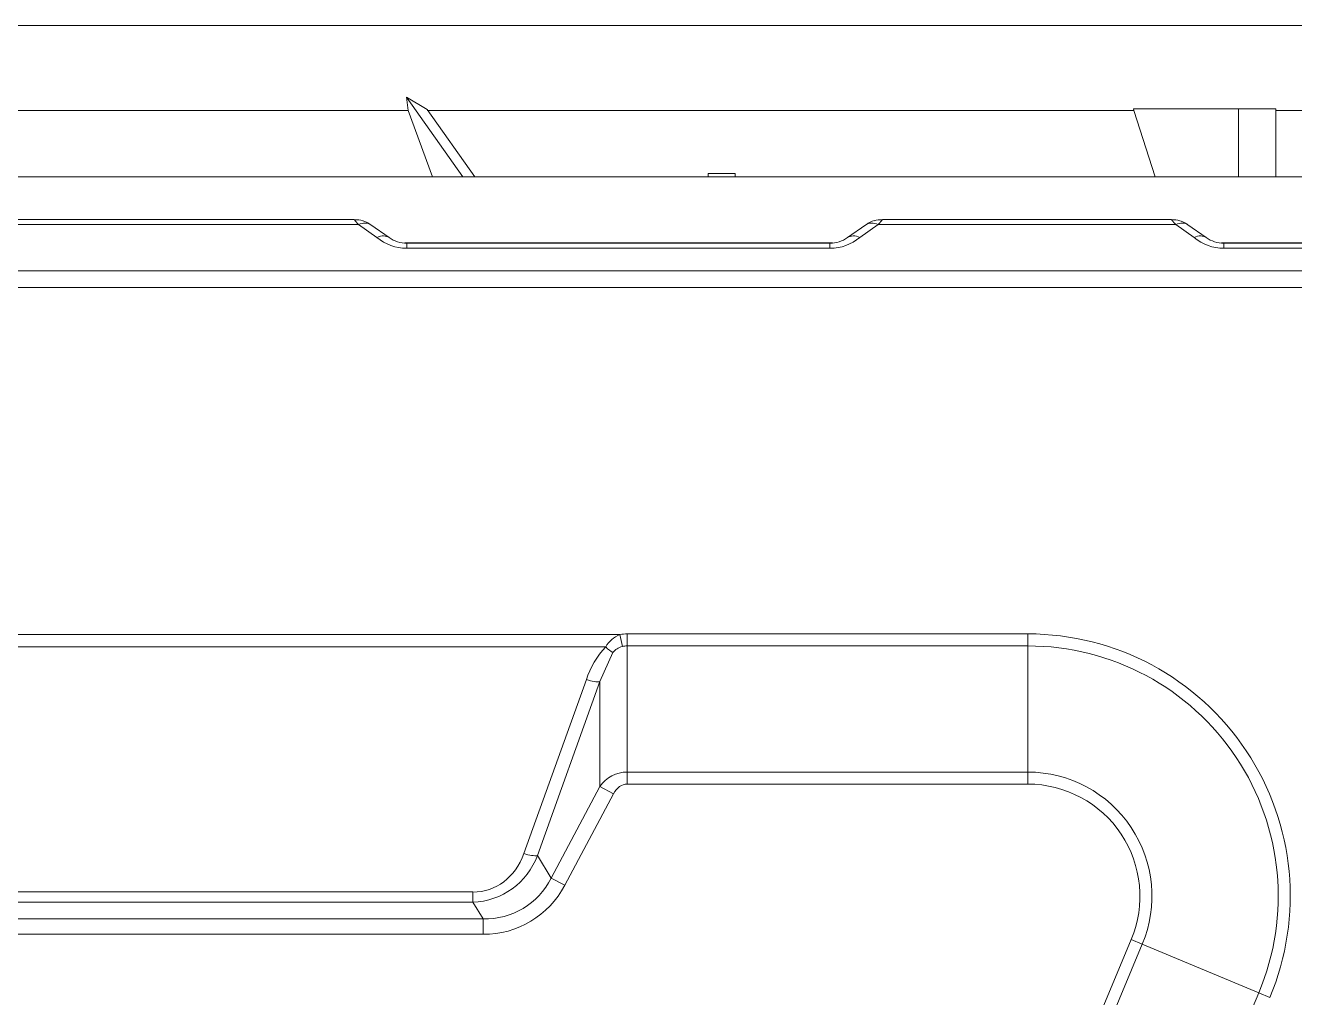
# Model space of a CAD drawing. Header units: millimetres. Extents: x 113490 to 142599, y -20467 to 115.
# Drawn here: x 134870.5 to 135243.3, y -6371.3 to -6085.7 of the extents above; entities that cross this region are included whole.
import ezdxf

# ---------------------------------------------------------------- set-up
doc = ezdxf.new("R2010")
doc.units = ezdxf.units.MM
doc.layers.add('DV1_0', color=7, linetype='Continuous')

msp = doc.modelspace()

# ---------------------------------------------------------------- linework, layer by layer
at = {"layer": 'DV1_0', "color": 7, "linetype": 'Continuous', "lineweight": 15}
for p, q in [((134404.76, -6085.69), (135335.76, -6085.69)), ((134982.41, -6106.81), (134988.51, -6110.43)), ((134982.41, -6106.81), (134982.9, -6110.72)), ((134998.94, -6130.18), (134982.41, -6106.81)), ((134982.9, -6110.72), (134757.62, -6110.72)), ((134982.9, -6110.72), (134990.1, -6130.18)), ((135002.47, -6130.18), (134988.51, -6110.43)), ((135196.02, -6110.72), (134988.54, -6110.72)), ((135195.96, -6110.18), (135196.02, -6110.72)), ((135195.96, -6110.18), (135226.79, -6110.18)), ((135196.02, -6110.72), (135202.32, -6130.18)), ((135226.79, -6110.18), (135237.81, -6110.18)), ((135226.79, -6110.18), (135226.79, -6130.18)), ((135237.81, -6110.18), (135237.81, -6130.18)), ((135324.42, -6110.72), (135237.81, -6110.72)), ((135367.6, -6130.18), (134373.69, -6130.18)), ((135071, -6129.18), (135079, -6129.18)), ((135071, -6129.18), (135071, -6130.18)), ((135079, -6130.18), (135079, -6129.18)), ((134967.04, -6142.68), (134767.48, -6142.68)), ((135207.04, -6142.68), (135122.28, -6142.68)), ((134971.95, -6144.28), (134971.71, -6144.11)), ((134977.34, -6148.05), (134971.95, -6144.28)), ((135117.37, -6144.28), (135111.99, -6148.05)), ((135117.61, -6144.11), (135117.37, -6144.28)), ((135211.71, -6144.11), (135211.95, -6144.28)), ((135211.95, -6144.28), (135217.34, -6148.05)), ((135106.82, -6149.68), (134982.5, -6149.68)), ((135222.5, -6149.68), (135339.26, -6149.68))]:
    msp.add_line(p, q, dxfattribs=at)
at = {"layer": 'DV1_0', "color": 7, "linetype": 'Continuous', "lineweight": 20}
for p, q in [((134968.37, -6144.22), (134766.15, -6144.22)), ((134973.76, -6147.99), (134968.37, -6144.22)), ((135120.95, -6144.22), (135115.57, -6147.99)), ((135208.37, -6144.22), (135120.95, -6144.22)), ((135208.37, -6144.22), (135213.76, -6147.99)), ((134981.95, -6149.58), (135107.52, -6149.58)), ((134982.5, -6149.68), (134982.5, -6151.14)), ((135106.82, -6149.68), (135106.82, -6151.14)), ((135221.8, -6149.58), (135377.6, -6149.58)), ((135222.5, -6151.14), (135222.5, -6149.68)), ((135106.82, -6151.14), (134982.5, -6151.14)), ((135222.5, -6151.14), (135339.26, -6151.14)), ((134309.64, -6157.76), (135339.26, -6157.76)), ((134309.64, -6162.73), (135339.26, -6162.73)), ((134689.38, -6264.68), (135045.14, -6264.68)), ((135045.14, -6264.68), (135045.84, -6268.18)), ((135047.25, -6264.47), (135164.92, -6264.47)), ((135047.25, -6264.47), (135047.25, -6268.01)), ((135164.92, -6268.01), (135164.92, -6264.47)), ((134693.58, -6268.31), (135040.94, -6268.31)), ((135047.25, -6305.08), (135047.25, -6268.01)), ((135047.25, -6268.01), (135164.92, -6268.01)), ((135164.92, -6305.08), (135164.92, -6268.01)), ((135039.26, -6278.5), (135043.04, -6269.97)), ((135016.89, -6329.01), (135035.27, -6277.91)), ((135020.88, -6329.6), (135039.26, -6278.5)), ((135039.26, -6309.3), (135039.26, -6278.5)), ((135047.25, -6308.61), (135047.25, -6305.08)), ((135047.25, -6305.08), (135164.92, -6305.08)), ((135164.92, -6308.61), (135164.92, -6305.08)), ((135024.92, -6336.22), (135039.26, -6309.3)), ((135043.25, -6311.43), (135039.26, -6309.3)), ((135047.25, -6308.61), (135164.92, -6308.61)), ((135028.91, -6338.35), (135043.25, -6311.43)), ((135020.88, -6329.6), (135024.92, -6336.22)), ((135028.91, -6338.35), (135024.92, -6336.22)), ((134732.58, -6340.31), (135001.94, -6340.31)), ((135001.94, -6343.3), (135001.94, -6340.31)), ((134732.58, -6343.3), (135001.94, -6343.3)), ((135001.94, -6343.3), (135004.93, -6348.2)), ((134729.6, -6348.2), (135004.93, -6348.2)), ((135004.93, -6352.73), (135004.93, -6348.2)), ((134729.6, -6352.73), (135004.93, -6352.73)), ((135195.29, -6354.28), (135136.39, -6494.73)), ((135198.55, -6355.64), (135139.65, -6496.1)), ((135195.29, -6354.28), (135198.55, -6355.64)), ((135198.55, -6355.64), (135232.74, -6369.98)), ((135232.74, -6369.98), (134957.93, -7025.32)), ((135232.74, -6369.98), (135236, -6371.35))]:
    msp.add_line(p, q, dxfattribs=at)
at = {"layer": 'DV1_0', "color": 7, "linetype": 'Continuous', "lineweight": 15}
for centre, radius, start, end in [((134967.83, -6148.14), 5.36, 69.9142, 97.2184), ((134967.04, -6150.99), 8.31, 55, 72.2319), ((135122.28, -6150.99), 8.31, 106.9484, 125), ((135121.48, -6147.96), 5.18, 82.4063, 109.1972), ((135207.84, -6147.96), 5.18, 70.8028, 97.5937), ((135207.04, -6150.99), 8.31, 55, 74.1034), ((134982.5, -6140.68), 9, 235, 270), ((135106.82, -6140.68), 9, 270, 305), ((135222.5, -6140.68), 9, 235, 270)]:
    msp.add_arc(centre, radius, start, end, dxfattribs=at)
at = {"layer": 'DV1_0', "color": 7, "linetype": 'Continuous', "lineweight": 20}
for centre, radius, start, end in [((134982.3, -6138), 13.14, 229.4667, 270.8885), ((135107.03, -6138), 13.14, 269.1115, 310.5333), ((135222.3, -6138), 13.14, 229.4667, 270.8885), ((135048, -6272.23), 8.07, 110.7215, 150.9615), ((135047.25, -6275.17), 10.7, 90.0205, 101.3741), ((135164.92, -6341.54), 77.07, 337.25, 90), ((135059.39, -6285.69), 25.34, 136.7081, 162.1283), ((135047.02, -6273.1), 5.06, 103.4595, 141.8119), ((135047.25, -6273.77), 5.76, 90.0565, 104.1625), ((135164.92, -6341.54), 73.54, 337.25, 90), ((135047.33, -6314.89), 9.82, 90.4762, 145.2659), ((135164.92, -6341.54), 36.46, 337.25, 90), ((135164.92, -6341.54), 32.93, 337.25, 90), ((135001.29, -6322.46), 20.85, 271.7853, 339.9934), ((135005.64, -6326.71), 21.5, 268.1141, 333.7439), ((135005.18, -6325.96), 26.77, 269.4613, 332.436)]:
    msp.add_arc(centre, radius, start, end, dxfattribs=at)
at = {"layer": 'DV1_0', "color": 7, "linetype": 'Continuous', "lineweight": 15}
for centre, major_axis, start_param, end_param in [((134968.37, -6149.39), (3.58, 5.11), 0, 0.82425), ((135120.95, -6149.39), (-3.58, 5.11), 5.458935, 6.283185), ((135208.37, -6149.39), (-3.58, -5.11), 3.141593, 3.965842), ((134973.76, -6153.16), (3.58, 5.11), 0, 0.82425), ((135115.57, -6153.16), (-3.58, 5.11), 5.458935, 6.283185), ((135213.76, -6153.16), (-3.58, -5.11), 3.141593, 3.965842)]:
    msp.add_ellipse(centre, major_axis=major_axis, ratio=0.647809, start_param=start_param, end_param=end_param, dxfattribs=at)
at = {"layer": 'DV1_0', "color": 7, "linetype": 'Continuous', "lineweight": 20}
for centre, major_axis, ratio, start_param, end_param in [((135040.94, -6266.77), (3.48, -3.59), 0.220719, 4.935998, 5.565263), ((135035.27, -6276.37), (4.7, -1.69), 0.292381, 4.817177, 5.822019), ((135047.24, -6315.67), (0.01, 7.05), 0.707954, 0.001094, 0.927445), ((134997.14, -6314.33), (-10.95, 24.71), 0.7344, 2.826953, 3.797155), ((135016.89, -6327.47), (4.7, -1.69), 0.292381, 4.817177, 5.822019)]:
    msp.add_ellipse(centre, major_axis=major_axis, ratio=ratio, start_param=start_param, end_param=end_param, dxfattribs=at)
at = {"layer": 'DV1_0', "color": 7, "linetype": 'Continuous', "lineweight": 15}
for points, knots in [([(134967.15, -6142.82), (134967.14, -6142.81), (134967.12, -6142.78), (134967.09, -6142.75), (134967.07, -6142.72), (134967.06, -6142.7), (134967.05, -6142.69), (134967.05, -6142.68), (134967.04, -6142.68), (134967.04, -6142.68), (134967.04, -6142.68)], [0.7509567, 0.7509567, 0.7509567, 0.7509567, 0.7916016, 0.8314503, 0.8682579, 0.9005755, 0.9291212, 0.954231, 0.9772561, 1, 1, 1, 1]), ([(135122.28, -6142.68), (135122.28, -6142.68), (135122.28, -6142.68), (135122.28, -6142.68), (135122.27, -6142.69), (135122.26, -6142.7), (135122.25, -6142.72), (135122.23, -6142.75), (135122.2, -6142.78), (135122.18, -6142.8), (135122.17, -6142.82)], [0, 0, 0, 0, 0.0225374, 0.0454989, 0.0704143, 0.098741, 0.1307988, 0.1673279, 0.2070823, 0.2462765, 0.2462765, 0.2462765, 0.2462765]), ([(135207.04, -6142.68), (135207.04, -6142.68), (135207.04, -6142.68), (135207.05, -6142.68), (135207.05, -6142.69), (135207.06, -6142.7), (135207.07, -6142.72), (135207.09, -6142.75), (135207.12, -6142.78), (135207.14, -6142.8), (135207.15, -6142.82)], [0, 0, 0, 0, 0.0224356, 0.0453537, 0.0705465, 0.0992692, 0.1318335, 0.1687345, 0.2084763, 0.2462763, 0.2462763, 0.2462763, 0.2462763])]:
    msp.add_open_spline(points, degree=3, knots=knots, dxfattribs=at)
at = {"layer": 'DV1_0', "color": 7, "linetype": 'Continuous', "lineweight": 20}
for points, knots in [([(134968.37, -6144.22), (134968.33, -6144.18), (134968.25, -6144.09), (134968.15, -6143.98), (134968.04, -6143.86), (134967.95, -6143.76), (134967.86, -6143.66), (134967.78, -6143.56), (134967.7, -6143.48), (134967.63, -6143.39), (134967.56, -6143.31), (134967.49, -6143.24), (134967.44, -6143.17), (134967.38, -6143.1), (134967.33, -6143.04), (134967.28, -6142.98), (134967.23, -6142.92), (134967.19, -6142.87), (134967.16, -6142.84), (134967.15, -6142.82)], [0, 0, 0, 0, 0.0543588, 0.1067058, 0.1570709, 0.205627, 0.2525109, 0.2978687, 0.3418474, 0.3846002, 0.4262902, 0.467097, 0.5072271, 0.5469309, 0.586537, 0.626506, 0.6676125, 0.7095209, 0.7509567, 0.7509567, 0.7509567, 0.7509567]), ([(135122.17, -6142.82), (135122.17, -6142.82), (135122.16, -6142.83), (135122.13, -6142.87), (135122.09, -6142.92), (135122.05, -6142.98), (135122, -6143.04), (135121.94, -6143.1), (135121.89, -6143.17), (135121.83, -6143.24), (135121.77, -6143.31), (135121.7, -6143.39), (135121.62, -6143.48), (135121.55, -6143.56), (135121.46, -6143.66), (135121.37, -6143.76), (135121.28, -6143.86), (135121.18, -6143.98), (135121.07, -6144.09), (135120.99, -6144.18), (135120.95, -6144.22)], [0.2462765, 0.2462765, 0.2462765, 0.2462765, 0.2478004, 0.2893052, 0.3313103, 0.3725387, 0.4126163, 0.4523132, 0.4921018, 0.5323136, 0.5732018, 0.614975, 0.657814, 0.7018834, 0.7473364, 0.7943251, 0.84298, 0.893508, 0.9458809, 1, 1, 1, 1]), ([(135207.15, -6142.82), (135207.15, -6142.82), (135207.16, -6142.83), (135207.19, -6142.87), (135207.23, -6142.92), (135207.28, -6142.98), (135207.33, -6143.04), (135207.38, -6143.1), (135207.44, -6143.17), (135207.49, -6143.24), (135207.56, -6143.31), (135207.63, -6143.39), (135207.7, -6143.48), (135207.78, -6143.57), (135207.86, -6143.66), (135207.95, -6143.76), (135208.05, -6143.87), (135208.15, -6143.98), (135208.26, -6144.1), (135208.33, -6144.18), (135208.37, -6144.22)], [0.2462763, 0.2462763, 0.2462763, 0.2462763, 0.2491174, 0.2905793, 0.3326019, 0.3737722, 0.4137224, 0.4533359, 0.4930439, 0.5331815, 0.5739972, 0.6156977, 0.6584626, 0.7024547, 0.7478268, 0.7947289, 0.8432919, 0.8937212, 0.9459893, 1, 1, 1, 1])]:
    msp.add_open_spline(points, degree=3, knots=knots, dxfattribs=at)

doc.saveas('drawing.dxf')
